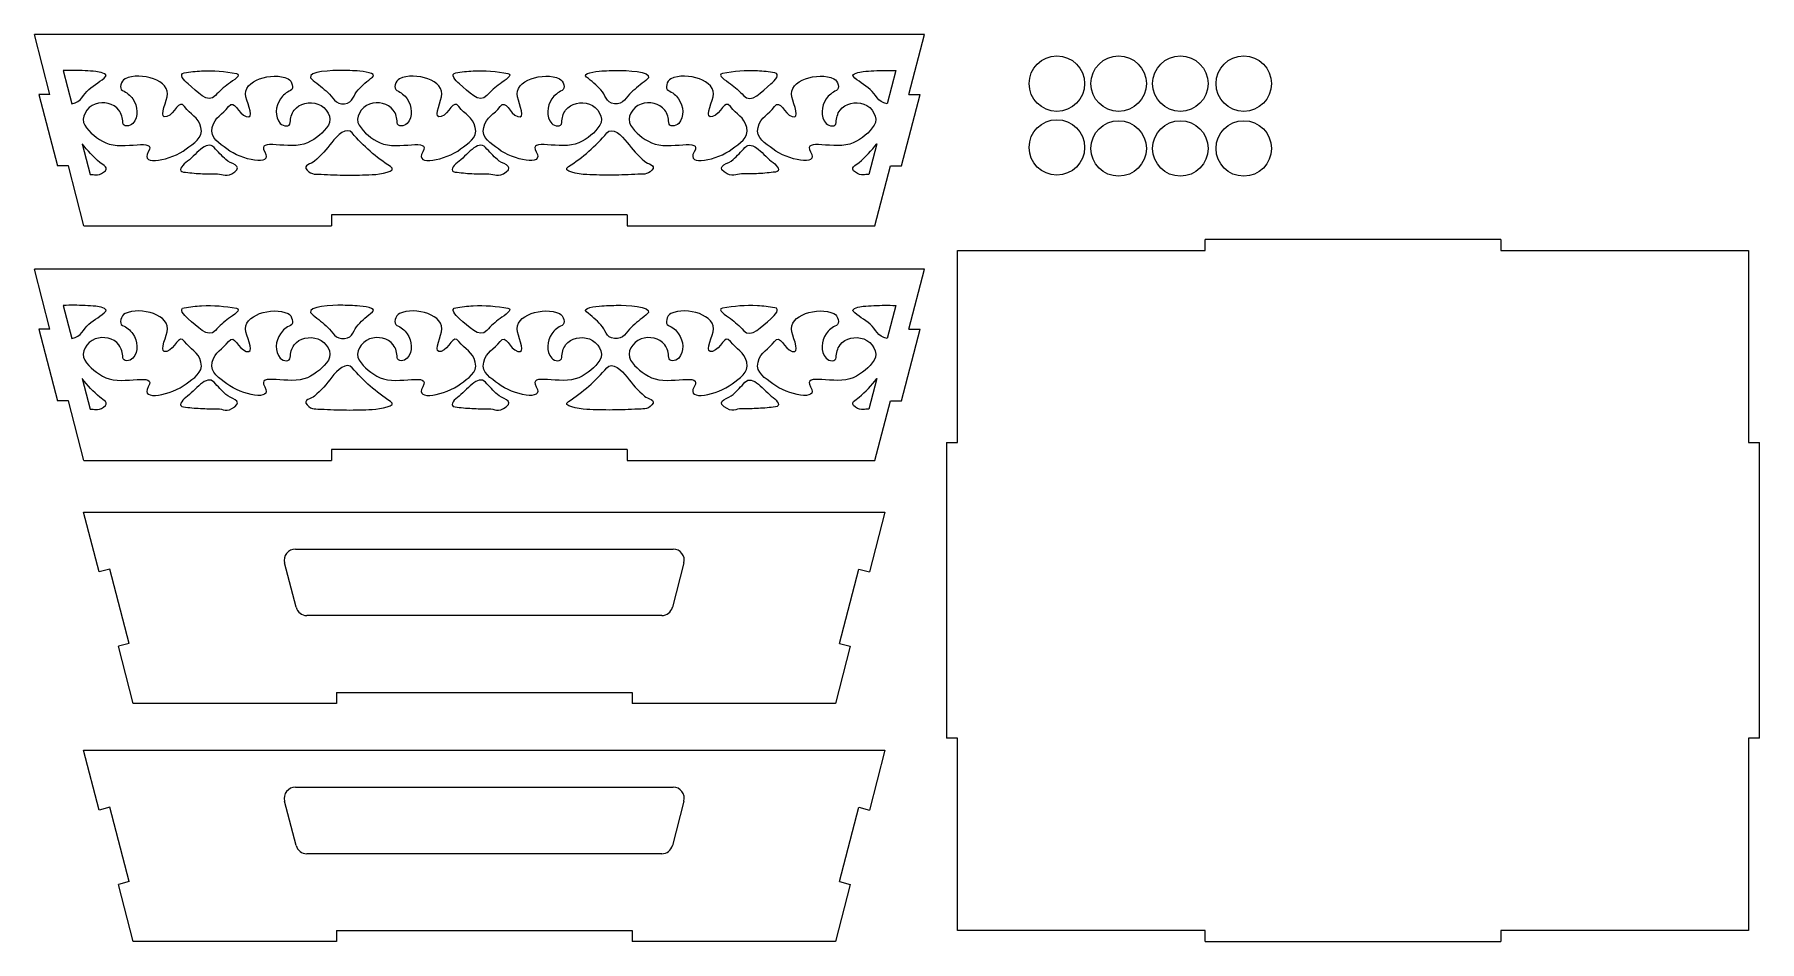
# Model space of a CAD drawing. Header units: millimetres. Extents: x 22 to 488, y 32 to 278.
import ezdxf

# ---------------------------------------------------------------- set-up
doc = ezdxf.new("R2010")
doc.units = ezdxf.units.MM

msp = doc.modelspace()

# ---------------------------------------------------------------- linework, layer by layer
at = {"color": 5, "linetype": 'Continuous', "lineweight": 15}
for p, q in [((262.35, 277.88), (21.56, 277.88)), ((25.75, 261.68), (21.56, 277.88)), ((258.16, 261.68), (262.35, 277.88)), ((29.35, 268.1), (31.67, 259.14)), ((254.56, 268.1), (252.24, 259.14)), ((25.75, 261.68), (22.75, 261.68)), ((22.75, 261.68), (27.76, 242.31)), ((256.15, 242.31), (261.16, 261.68)), ((258.16, 261.68), (261.16, 261.68)), ((34.47, 248.33), (36.62, 240.03)), ((249.44, 248.33), (247.29, 240.03)), ((30.76, 242.31), (27.76, 242.31)), ((34.95, 226.11), (30.76, 242.31)), ((248.95, 226.11), (253.15, 242.31)), ((253.15, 242.31), (256.15, 242.31)), ((101.95, 229.11), (101.95, 226.11)), ((181.95, 229.11), (101.95, 229.11)), ((181.95, 229.11), (181.95, 226.11)), ((34.95, 226.11), (101.95, 226.11)), ((181.95, 226.11), (248.95, 226.11)), ((271.27, 219.42), (338.27, 219.42)), ((271.27, 167.42), (271.27, 219.42)), ((418.27, 222.42), (338.27, 222.42)), ((338.27, 219.42), (338.27, 222.42)), ((418.27, 222.42), (418.27, 219.42)), ((418.27, 219.42), (485.27, 219.42)), ((485.27, 219.42), (485.27, 167.42)), ((262.35, 214.33), (21.56, 214.33)), ((25.75, 198.13), (21.56, 214.33)), ((258.16, 198.13), (262.35, 214.33)), ((29.35, 204.55), (31.67, 195.59)), ((254.56, 204.55), (252.24, 195.59)), ((25.75, 198.13), (22.75, 198.13)), ((22.75, 198.13), (27.76, 178.76)), ((256.15, 178.76), (261.16, 198.13)), ((258.16, 198.13), (261.16, 198.13)), ((34.47, 184.78), (36.62, 176.48)), ((249.44, 184.78), (247.29, 176.48)), ((30.76, 178.76), (27.76, 178.76)), ((34.95, 162.56), (30.76, 178.76)), ((248.95, 162.56), (253.15, 178.76)), ((253.15, 178.76), (256.15, 178.76)), ((101.95, 165.56), (101.95, 162.56)), ((181.95, 165.56), (101.95, 165.56)), ((181.95, 165.56), (181.95, 162.56)), ((268.27, 167.42), (271.27, 167.42)), ((268.27, 167.42), (268.27, 87.42)), ((485.27, 167.42), (488.27, 167.42)), ((488.27, 87.42), (488.27, 167.42)), ((34.95, 162.56), (101.95, 162.56)), ((181.95, 162.56), (248.95, 162.56)), ((34.85, 148.62), (251.65, 148.62)), ((39.05, 132.42), (34.85, 148.62)), ((251.65, 148.62), (247.45, 132.42)), ((92.13, 138.62), (194.37, 138.62)), ((41.95, 133.17), (39.05, 132.42)), ((47.15, 113.08), (41.95, 133.17)), ((92.33, 122.87), (89.22, 134.87)), ((197.28, 134.87), (194.17, 122.87)), ((239.35, 113.08), (244.55, 133.17)), ((244.55, 133.17), (247.45, 132.42)), ((191.27, 120.62), (95.23, 120.62)), ((47.15, 113.08), (44.25, 112.33)), ((48.25, 96.85), (44.25, 112.33)), ((242.25, 112.33), (238.25, 96.85)), ((239.35, 113.08), (242.25, 112.33)), ((103.25, 99.85), (103.25, 96.85)), ((103.25, 99.85), (183.25, 99.85)), ((183.25, 99.85), (183.25, 96.85)), ((103.25, 96.85), (48.25, 96.85)), ((238.25, 96.85), (183.25, 96.85)), ((34.85, 84.18), (251.65, 84.18)), ((39.05, 67.98), (34.85, 84.18)), ((251.65, 84.18), (247.45, 67.98)), ((271.27, 87.42), (268.27, 87.42)), ((271.27, 35.42), (271.27, 87.42)), ((485.27, 87.42), (485.27, 35.42)), ((488.27, 87.42), (485.27, 87.42)), ((92.33, 58.43), (89.22, 70.43)), ((92.13, 74.18), (194.37, 74.18)), ((197.28, 70.43), (194.17, 58.43)), ((41.95, 68.73), (39.05, 67.98)), ((47.15, 48.64), (41.95, 68.73)), ((239.35, 48.64), (244.55, 68.73)), ((244.55, 68.73), (247.45, 67.98)), ((191.27, 56.18), (95.23, 56.18)), ((47.15, 48.64), (44.25, 47.89)), ((48.25, 32.42), (44.25, 47.89)), ((242.25, 47.89), (238.25, 32.42)), ((239.35, 48.64), (242.25, 47.89)), ((103.25, 35.42), (103.25, 32.42)), ((103.25, 35.42), (183.25, 35.42)), ((183.25, 35.42), (183.25, 32.42)), ((338.27, 35.42), (271.27, 35.42)), ((338.27, 32.42), (338.27, 35.42)), ((418.27, 35.42), (418.27, 32.42)), ((485.27, 35.42), (418.27, 35.42)), ((103.25, 32.42), (48.25, 32.42)), ((238.25, 32.42), (183.25, 32.42)), ((338.27, 32.42), (418.27, 32.42))]:
    msp.add_line(p, q, dxfattribs=at)
for centre in [(298.17, 264.58), (314.88, 264.58), (331.58, 264.58), (348.74, 264.58), (298.17, 247.31), (314.88, 247.03), (331.58, 247.03), (348.74, 247.03)]:
    msp.add_circle(centre, 7.5, dxfattribs=at)
for centre, start, end in [((92.13, 135.62), 90, 194.5108), ((194.37, 135.62), 345.4892, 90), ((95.23, 123.62), 194.5108, 270), ((191.27, 123.62), 270, 345.4892), ((92.13, 71.18), 90, 194.5108), ((194.37, 71.18), 345.4892, 90), ((95.23, 59.18), 194.5108, 270), ((191.27, 59.18), 270, 345.4892)]:
    msp.add_arc(centre, 3, start, end, dxfattribs=at)
for points, knots in [([(31.67, 259.14), (34.37, 259.59), (34.74, 261.72), (37.69, 264.28), (39.7, 265.26), (41.42, 267.24), (39.13, 267.78), (37.18, 267.95), (36.2, 268.02), (33.27, 268.15), (31.31, 268.16), (29.35, 268.1)], [0, 0, 0, 0, 0.25, 0.25, 0.5, 0.5, 0.625, 0.625, 0.75, 0.75, 1, 1, 1, 1]), ([(46.05, 265.89), (50.3, 267.86), (58.55, 265.53), (56.91, 258.71), (55.08, 254.98), (59.62, 256.33), (60.53, 260.57), (63.76, 256.16), (65.87, 255.62), (67.3, 249.83), (64.54, 248.4), (58.7, 243.87), (49.95, 242.04), (54.76, 250.13), (45.65, 246.4), (38.43, 249.61), (36.44, 251.34), (33.87, 255.28), (35.68, 258.24), (40.26, 259.85), (42.95, 259.3), (45.13, 256.45), (45.42, 255.25), (45.5, 252.8), (47.37, 252.91), (49.78, 255.65), (49.5, 258.46), (47.46, 261.43), (46.46, 262.24), (44.29, 263.17), (44.99, 265.4), (46.05, 265.89)], [0, 0, 0, 0, 0.125, 0.125, 0.1875, 0.1875, 0.25, 0.25, 0.3125, 0.3125, 0.375, 0.375, 0.5, 0.5, 0.625, 0.625, 0.6875, 0.6875, 0.75, 0.75, 0.8125, 0.8125, 0.84375, 0.84375, 0.875, 0.875, 0.9375, 0.9375, 0.96875, 0.96875, 1, 1, 1, 1]), ([(76.21, 267.33), (73.13, 267.93), (69.94, 268.17), (65.19, 267.93), (63.62, 267.75), (60.52, 267.22), (61.88, 265.5), (65.55, 262.52), (68.46, 258.97), (71.57, 262.54), (72.76, 263.62), (75.36, 265.44), (77.75, 267.03), (76.21, 267.33)], [0, 0, 0, 0, 0.25, 0.25, 0.375, 0.375, 0.5, 0.5, 0.75, 0.75, 0.875, 0.875, 1, 1, 1, 1]), ([(90.17, 265.89), (85.93, 267.86), (77.67, 265.53), (79.31, 258.71), (81.14, 254.98), (76.6, 256.33), (75.69, 260.57), (72.46, 256.16), (70.35, 255.62), (68.92, 249.83), (71.68, 248.4), (77.52, 243.87), (86.27, 242.04), (81.46, 250.13), (90.57, 246.4), (97.79, 249.61), (99.78, 251.34), (102.35, 255.28), (100.54, 258.24), (95.96, 259.85), (93.28, 259.3), (91.09, 256.45), (90.8, 255.25), (90.73, 252.8), (88.85, 252.91), (86.45, 255.65), (86.72, 258.46), (88.76, 261.43), (89.76, 262.24), (91.93, 263.17), (91.23, 265.4), (90.17, 265.89)], [0, 0, 0, 0, 0.125, 0.125, 0.1875, 0.1875, 0.25, 0.25, 0.3125, 0.3125, 0.375, 0.375, 0.5, 0.5, 0.625, 0.625, 0.6875, 0.6875, 0.75, 0.75, 0.8125, 0.8125, 0.84375, 0.84375, 0.875, 0.875, 0.9375, 0.9375, 0.96875, 0.96875, 1, 1, 1, 1]), ([(113.01, 266.33), (111.61, 265.3), (110.29, 264.14), (107.9, 261.6), (107.83, 259.4), (102.99, 258.83), (102.23, 260.99), (99.66, 263.34), (98.31, 264.44), (94.11, 267.53), (100.17, 268.1), (105.39, 268.15), (107.13, 268.11), (110.6, 267.89), (114.4, 267.35), (113.01, 266.33)], [0, 0, 0, 0, 0.125, 0.125, 0.25, 0.25, 0.375, 0.375, 0.5, 0.5, 0.75, 0.75, 0.875, 0.875, 1, 1, 1, 1]), ([(120.29, 265.89), (124.54, 267.86), (132.79, 265.53), (131.15, 258.71), (129.32, 254.98), (133.86, 256.33), (134.77, 260.57), (138, 256.16), (140.11, 255.62), (141.54, 249.83), (138.78, 248.4), (132.94, 243.87), (124.19, 242.04), (129, 250.13), (119.89, 246.4), (112.67, 249.61), (110.68, 251.34), (108.11, 255.28), (109.92, 258.24), (114.5, 259.85), (117.19, 259.3), (119.37, 256.45), (119.66, 255.25), (119.74, 252.8), (121.61, 252.91), (124.02, 255.65), (123.74, 258.46), (121.7, 261.43), (120.7, 262.24), (118.53, 263.17), (119.23, 265.4), (120.29, 265.89)], [0, 0, 0, 0, 0.125, 0.125, 0.1875, 0.1875, 0.25, 0.25, 0.3125, 0.3125, 0.375, 0.375, 0.5, 0.5, 0.625, 0.625, 0.6875, 0.6875, 0.75, 0.75, 0.8125, 0.8125, 0.84375, 0.84375, 0.875, 0.875, 0.9375, 0.9375, 0.96875, 0.96875, 1, 1, 1, 1]), ([(149.66, 267.33), (146.58, 267.93), (143.38, 268.17), (138.64, 267.93), (137.06, 267.75), (133.96, 267.22), (135.32, 265.5), (139, 262.52), (141.91, 258.97), (145.01, 262.54), (146.21, 263.62), (148.81, 265.44), (151.2, 267.03), (149.66, 267.33)], [0, 0, 0, 0, 0.25, 0.25, 0.375, 0.375, 0.5, 0.5, 0.75, 0.75, 0.875, 0.875, 1, 1, 1, 1]), ([(163.62, 265.89), (159.37, 267.86), (151.12, 265.53), (152.76, 258.71), (154.59, 254.98), (150.05, 256.33), (149.14, 260.57), (145.91, 256.16), (143.8, 255.62), (142.37, 249.83), (145.13, 248.4), (150.97, 243.87), (159.72, 242.04), (154.91, 250.13), (164.02, 246.4), (171.24, 249.61), (173.23, 251.34), (175.8, 255.28), (173.99, 258.24), (169.41, 259.85), (166.72, 259.3), (164.54, 256.45), (164.25, 255.25), (164.17, 252.8), (162.3, 252.91), (159.89, 255.65), (160.17, 258.46), (162.21, 261.43), (163.21, 262.24), (165.38, 263.17), (164.68, 265.4), (163.62, 265.89)], [0, 0, 0, 0, 0.125, 0.125, 0.1875, 0.1875, 0.25, 0.25, 0.3125, 0.3125, 0.375, 0.375, 0.5, 0.5, 0.625, 0.625, 0.6875, 0.6875, 0.75, 0.75, 0.8125, 0.8125, 0.84375, 0.84375, 0.875, 0.875, 0.9375, 0.9375, 0.96875, 0.96875, 1, 1, 1, 1]), ([(170.9, 266.33), (172.3, 265.3), (173.62, 264.14), (176.01, 261.6), (176.08, 259.4), (180.92, 258.83), (181.68, 260.99), (184.25, 263.34), (185.6, 264.44), (189.8, 267.53), (183.74, 268.1), (178.52, 268.15), (176.78, 268.11), (173.31, 267.89), (169.51, 267.35), (170.9, 266.33)], [0, 0, 0, 0, 0.125, 0.125, 0.25, 0.25, 0.375, 0.375, 0.5, 0.5, 0.75, 0.75, 0.875, 0.875, 1, 1, 1, 1]), ([(193.74, 265.89), (197.98, 267.86), (206.24, 265.53), (204.6, 258.71), (202.77, 254.98), (207.31, 256.33), (208.22, 260.57), (211.45, 256.16), (213.56, 255.62), (214.99, 249.83), (212.23, 248.4), (206.39, 243.87), (197.64, 242.04), (202.45, 250.13), (193.34, 246.4), (186.12, 249.61), (184.13, 251.34), (181.56, 255.28), (183.37, 258.24), (187.95, 259.85), (190.63, 259.3), (192.82, 256.45), (193.11, 255.25), (193.18, 252.8), (195.06, 252.91), (197.46, 255.65), (197.19, 258.46), (195.15, 261.43), (194.15, 262.24), (191.98, 263.17), (192.68, 265.4), (193.74, 265.89)], [0, 0, 0, 0, 0.125, 0.125, 0.1875, 0.1875, 0.25, 0.25, 0.3125, 0.3125, 0.375, 0.375, 0.5, 0.5, 0.625, 0.625, 0.6875, 0.6875, 0.75, 0.75, 0.8125, 0.8125, 0.84375, 0.84375, 0.875, 0.875, 0.9375, 0.9375, 0.96875, 0.96875, 1, 1, 1, 1]), ([(207.7, 267.33), (210.78, 267.93), (213.97, 268.17), (218.72, 267.93), (220.29, 267.75), (223.39, 267.22), (222.03, 265.5), (218.36, 262.52), (215.45, 258.97), (212.34, 262.54), (211.15, 263.62), (208.55, 265.44), (206.16, 267.03), (207.7, 267.33)], [0, 0, 0, 0, 0.25, 0.25, 0.375, 0.375, 0.5, 0.5, 0.75, 0.75, 0.875, 0.875, 1, 1, 1, 1]), ([(237.86, 265.89), (233.61, 267.86), (225.36, 265.53), (227, 258.71), (228.83, 254.98), (224.29, 256.33), (223.38, 260.57), (220.15, 256.16), (218.04, 255.62), (216.61, 249.83), (219.37, 248.4), (225.21, 243.87), (233.96, 242.04), (229.15, 250.13), (238.26, 246.4), (245.48, 249.61), (247.47, 251.34), (250.04, 255.28), (248.23, 258.24), (243.65, 259.85), (240.96, 259.3), (238.78, 256.45), (238.49, 255.25), (238.41, 252.8), (236.54, 252.91), (234.13, 255.65), (234.41, 258.46), (236.45, 261.43), (237.45, 262.24), (239.62, 263.17), (238.92, 265.4), (237.86, 265.89)], [0, 0, 0, 0, 0.125, 0.125, 0.1875, 0.1875, 0.25, 0.25, 0.3125, 0.3125, 0.375, 0.375, 0.5, 0.5, 0.625, 0.625, 0.6875, 0.6875, 0.75, 0.75, 0.8125, 0.8125, 0.84375, 0.84375, 0.875, 0.875, 0.9375, 0.9375, 0.96875, 0.96875, 1, 1, 1, 1]), ([(252.24, 259.14), (249.54, 259.59), (249.17, 261.72), (246.22, 264.28), (244.21, 265.26), (242.49, 267.24), (244.78, 267.78), (246.73, 267.95), (247.71, 268.02), (250.64, 268.15), (252.6, 268.16), (254.56, 268.1)], [0, 0, 0, 0, 0.25, 0.25, 0.5, 0.5, 0.625, 0.625, 0.75, 0.75, 1, 1, 1, 1]), ([(107.53, 251.23), (110.46, 247.68), (114.01, 244.57), (119.87, 240.9), (115.22, 240.07), (110.62, 239.84), (108.31, 239.79), (103.7, 239.83), (101.4, 239.91), (97.95, 240.14), (96.53, 239.77), (94.06, 242.59), (96.45, 242.8), (99.07, 245.08), (100.66, 246.81), (103.38, 250.56), (106.07, 253.01), (107.53, 251.23)], [0, 0, 0, 0, 0.25, 0.25, 0.375, 0.375, 0.5, 0.5, 0.625, 0.625, 0.6875, 0.6875, 0.75, 0.75, 0.875, 0.875, 1, 1, 1, 1]), ([(176.38, 251.23), (173.45, 247.68), (169.9, 244.57), (164.04, 240.9), (168.69, 240.07), (173.29, 239.84), (175.6, 239.79), (180.21, 239.83), (182.51, 239.91), (185.96, 240.14), (187.38, 239.77), (189.85, 242.59), (187.46, 242.8), (184.84, 245.08), (183.25, 246.81), (180.53, 250.56), (177.84, 253.01), (176.38, 251.23)], [0, 0, 0, 0, 0.25, 0.25, 0.375, 0.375, 0.5, 0.5, 0.625, 0.625, 0.6875, 0.6875, 0.75, 0.75, 0.875, 0.875, 1, 1, 1, 1]), ([(36.62, 240.03), (37.77, 240.1), (38.51, 239.44), (41.99, 241.76), (40.15, 242.5), (37.48, 244.74), (35.86, 246.46), (34.47, 248.33)], [0, 0, 0, 0, 0.25, 0.25, 0.5, 0.5, 1, 1, 1, 1]), ([(70.15, 247.3), (71.17, 246.16), (72.23, 245.06), (74.45, 242.95), (78, 242.34), (73.52, 239), (72.58, 240.18), (69.52, 240.12), (67.98, 240.14), (64.93, 240.31), (63.4, 240.45), (60.37, 240.85), (61.28, 242.31), (65.01, 245.01), (68.12, 249.58), (70.15, 247.3)], [0, 0, 0, 0, 0.125, 0.125, 0.25, 0.25, 0.375, 0.375, 0.5, 0.5, 0.625, 0.625, 0.75, 0.75, 1, 1, 1, 1]), ([(143.6, 247.3), (144.62, 246.16), (145.68, 245.06), (147.89, 242.95), (151.45, 242.34), (146.97, 239), (146.03, 240.18), (142.97, 240.12), (141.43, 240.14), (138.37, 240.31), (136.85, 240.45), (133.82, 240.85), (134.73, 242.31), (138.46, 245.01), (141.56, 249.58), (143.6, 247.3)], [0, 0, 0, 0, 0.125, 0.125, 0.25, 0.25, 0.375, 0.375, 0.5, 0.5, 0.625, 0.625, 0.75, 0.75, 1, 1, 1, 1]), ([(213.76, 247.3), (212.74, 246.16), (211.68, 245.06), (209.46, 242.95), (205.91, 242.34), (210.39, 239), (211.33, 240.18), (214.39, 240.12), (215.93, 240.14), (218.98, 240.31), (220.51, 240.45), (223.54, 240.85), (222.63, 242.31), (218.9, 245.01), (215.79, 249.58), (213.76, 247.3)], [0, 0, 0, 0, 0.125, 0.125, 0.25, 0.25, 0.375, 0.375, 0.5, 0.5, 0.625, 0.625, 0.75, 0.75, 1, 1, 1, 1]), ([(247.29, 240.03), (246.14, 240.1), (245.4, 239.44), (241.92, 241.76), (243.76, 242.5), (246.43, 244.74), (248.05, 246.46), (249.44, 248.33)], [0, 0, 0, 0, 0.25, 0.25, 0.5, 0.5, 1, 1, 1, 1]), ([(31.67, 195.59), (34.37, 196.04), (34.74, 198.17), (37.69, 200.73), (39.7, 201.71), (41.42, 203.69), (39.13, 204.23), (37.18, 204.4), (36.2, 204.47), (33.27, 204.6), (31.31, 204.62), (29.35, 204.55)], [0, 0, 0, 0, 0.25, 0.25, 0.5, 0.5, 0.625, 0.625, 0.75, 0.75, 1, 1, 1, 1]), ([(46.05, 202.34), (50.3, 204.32), (58.55, 201.98), (56.91, 195.16), (55.08, 191.43), (59.62, 192.78), (60.53, 197.02), (63.76, 192.61), (65.87, 192.07), (67.3, 186.28), (64.54, 184.85), (58.7, 180.32), (49.95, 178.49), (54.76, 186.58), (45.65, 182.85), (38.43, 186.06), (36.44, 187.79), (33.87, 191.73), (35.68, 194.69), (40.26, 196.3), (42.95, 195.75), (45.13, 192.9), (45.42, 191.7), (45.5, 189.25), (47.37, 189.36), (49.78, 192.11), (49.5, 194.91), (47.46, 197.88), (46.46, 198.69), (44.29, 199.62), (44.99, 201.85), (46.05, 202.34)], [0, 0, 0, 0, 0.125, 0.125, 0.1875, 0.1875, 0.25, 0.25, 0.3125, 0.3125, 0.375, 0.375, 0.5, 0.5, 0.625, 0.625, 0.6875, 0.6875, 0.75, 0.75, 0.8125, 0.8125, 0.84375, 0.84375, 0.875, 0.875, 0.9375, 0.9375, 0.96875, 0.96875, 1, 1, 1, 1]), ([(76.21, 203.78), (73.13, 204.39), (69.94, 204.62), (65.19, 204.38), (63.62, 204.2), (60.52, 203.67), (61.88, 201.95), (65.55, 198.97), (68.46, 195.42), (71.57, 198.99), (72.76, 200.07), (75.36, 201.89), (77.75, 203.48), (76.21, 203.78)], [0, 0, 0, 0, 0.25, 0.25, 0.375, 0.375, 0.5, 0.5, 0.75, 0.75, 0.875, 0.875, 1, 1, 1, 1]), ([(90.17, 202.34), (85.93, 204.32), (77.67, 201.98), (79.31, 195.16), (81.14, 191.43), (76.6, 192.78), (75.69, 197.02), (72.46, 192.61), (70.35, 192.07), (68.92, 186.28), (71.68, 184.85), (77.52, 180.32), (86.27, 178.49), (81.46, 186.58), (90.57, 182.85), (97.79, 186.06), (99.78, 187.79), (102.35, 191.73), (100.54, 194.69), (95.96, 196.3), (93.28, 195.75), (91.09, 192.9), (90.8, 191.7), (90.73, 189.25), (88.85, 189.36), (86.45, 192.11), (86.72, 194.91), (88.76, 197.88), (89.76, 198.69), (91.93, 199.62), (91.23, 201.85), (90.17, 202.34)], [0, 0, 0, 0, 0.125, 0.125, 0.1875, 0.1875, 0.25, 0.25, 0.3125, 0.3125, 0.375, 0.375, 0.5, 0.5, 0.625, 0.625, 0.6875, 0.6875, 0.75, 0.75, 0.8125, 0.8125, 0.84375, 0.84375, 0.875, 0.875, 0.9375, 0.9375, 0.96875, 0.96875, 1, 1, 1, 1]), ([(113.01, 202.78), (111.61, 201.75), (110.29, 200.59), (107.9, 198.05), (107.83, 195.85), (102.99, 195.28), (102.23, 197.44), (99.66, 199.79), (98.31, 200.89), (94.11, 203.98), (100.17, 204.55), (105.39, 204.6), (107.13, 204.56), (110.6, 204.34), (114.4, 203.8), (113.01, 202.78)], [0, 0, 0, 0, 0.125, 0.125, 0.25, 0.25, 0.375, 0.375, 0.5, 0.5, 0.75, 0.75, 0.875, 0.875, 1, 1, 1, 1]), ([(120.29, 202.34), (124.54, 204.32), (132.79, 201.98), (131.15, 195.16), (129.32, 191.43), (133.86, 192.78), (134.77, 197.02), (138, 192.61), (140.11, 192.07), (141.54, 186.28), (138.78, 184.85), (132.94, 180.32), (124.19, 178.49), (129, 186.58), (119.89, 182.85), (112.67, 186.06), (110.68, 187.79), (108.11, 191.73), (109.92, 194.69), (114.5, 196.3), (117.19, 195.75), (119.37, 192.9), (119.66, 191.7), (119.74, 189.25), (121.61, 189.36), (124.02, 192.11), (123.74, 194.91), (121.7, 197.88), (120.7, 198.69), (118.53, 199.62), (119.23, 201.85), (120.29, 202.34)], [0, 0, 0, 0, 0.125, 0.125, 0.1875, 0.1875, 0.25, 0.25, 0.3125, 0.3125, 0.375, 0.375, 0.5, 0.5, 0.625, 0.625, 0.6875, 0.6875, 0.75, 0.75, 0.8125, 0.8125, 0.84375, 0.84375, 0.875, 0.875, 0.9375, 0.9375, 0.96875, 0.96875, 1, 1, 1, 1]), ([(149.66, 203.78), (146.58, 204.39), (143.38, 204.62), (138.64, 204.38), (137.06, 204.2), (133.96, 203.67), (135.32, 201.95), (139, 198.97), (141.91, 195.42), (145.01, 198.99), (146.21, 200.07), (148.81, 201.89), (151.2, 203.48), (149.66, 203.78)], [0, 0, 0, 0, 0.25, 0.25, 0.375, 0.375, 0.5, 0.5, 0.75, 0.75, 0.875, 0.875, 1, 1, 1, 1]), ([(163.62, 202.34), (159.37, 204.32), (151.12, 201.98), (152.76, 195.16), (154.59, 191.43), (150.05, 192.78), (149.14, 197.02), (145.91, 192.61), (143.8, 192.07), (142.37, 186.28), (145.13, 184.85), (150.97, 180.32), (159.72, 178.49), (154.91, 186.58), (164.02, 182.85), (171.24, 186.06), (173.23, 187.79), (175.8, 191.73), (173.99, 194.69), (169.41, 196.3), (166.72, 195.75), (164.54, 192.9), (164.25, 191.7), (164.17, 189.25), (162.3, 189.36), (159.89, 192.11), (160.17, 194.91), (162.21, 197.88), (163.21, 198.69), (165.38, 199.62), (164.68, 201.85), (163.62, 202.34)], [0, 0, 0, 0, 0.125, 0.125, 0.1875, 0.1875, 0.25, 0.25, 0.3125, 0.3125, 0.375, 0.375, 0.5, 0.5, 0.625, 0.625, 0.6875, 0.6875, 0.75, 0.75, 0.8125, 0.8125, 0.84375, 0.84375, 0.875, 0.875, 0.9375, 0.9375, 0.96875, 0.96875, 1, 1, 1, 1]), ([(170.9, 202.78), (172.3, 201.75), (173.62, 200.59), (176.01, 198.05), (176.08, 195.85), (180.92, 195.28), (181.68, 197.44), (184.25, 199.79), (185.6, 200.89), (189.8, 203.98), (183.74, 204.55), (178.52, 204.6), (176.78, 204.56), (173.31, 204.34), (169.51, 203.8), (170.9, 202.78)], [0, 0, 0, 0, 0.125, 0.125, 0.25, 0.25, 0.375, 0.375, 0.5, 0.5, 0.75, 0.75, 0.875, 0.875, 1, 1, 1, 1]), ([(193.74, 202.34), (197.98, 204.32), (206.24, 201.98), (204.6, 195.16), (202.77, 191.43), (207.31, 192.78), (208.22, 197.02), (211.45, 192.61), (213.56, 192.07), (214.99, 186.28), (212.23, 184.85), (206.39, 180.32), (197.64, 178.49), (202.45, 186.58), (193.34, 182.85), (186.12, 186.06), (184.13, 187.79), (181.56, 191.73), (183.37, 194.69), (187.95, 196.3), (190.63, 195.75), (192.82, 192.9), (193.11, 191.7), (193.18, 189.25), (195.06, 189.36), (197.46, 192.11), (197.19, 194.91), (195.15, 197.88), (194.15, 198.69), (191.98, 199.62), (192.68, 201.85), (193.74, 202.34)], [0, 0, 0, 0, 0.125, 0.125, 0.1875, 0.1875, 0.25, 0.25, 0.3125, 0.3125, 0.375, 0.375, 0.5, 0.5, 0.625, 0.625, 0.6875, 0.6875, 0.75, 0.75, 0.8125, 0.8125, 0.84375, 0.84375, 0.875, 0.875, 0.9375, 0.9375, 0.96875, 0.96875, 1, 1, 1, 1]), ([(207.7, 203.78), (210.78, 204.39), (213.97, 204.62), (218.72, 204.38), (220.29, 204.2), (223.39, 203.67), (222.03, 201.95), (218.36, 198.97), (215.45, 195.42), (212.34, 198.99), (211.15, 200.07), (208.55, 201.89), (206.16, 203.48), (207.7, 203.78)], [0, 0, 0, 0, 0.25, 0.25, 0.375, 0.375, 0.5, 0.5, 0.75, 0.75, 0.875, 0.875, 1, 1, 1, 1]), ([(237.86, 202.34), (233.61, 204.32), (225.36, 201.98), (227, 195.16), (228.83, 191.43), (224.29, 192.78), (223.38, 197.02), (220.15, 192.61), (218.04, 192.07), (216.61, 186.28), (219.37, 184.85), (225.21, 180.32), (233.96, 178.49), (229.15, 186.58), (238.26, 182.85), (245.48, 186.06), (247.47, 187.79), (250.04, 191.73), (248.23, 194.69), (243.65, 196.3), (240.96, 195.75), (238.78, 192.9), (238.49, 191.7), (238.41, 189.25), (236.54, 189.36), (234.13, 192.11), (234.41, 194.91), (236.45, 197.88), (237.45, 198.69), (239.62, 199.62), (238.92, 201.85), (237.86, 202.34)], [0, 0, 0, 0, 0.125, 0.125, 0.1875, 0.1875, 0.25, 0.25, 0.3125, 0.3125, 0.375, 0.375, 0.5, 0.5, 0.625, 0.625, 0.6875, 0.6875, 0.75, 0.75, 0.8125, 0.8125, 0.84375, 0.84375, 0.875, 0.875, 0.9375, 0.9375, 0.96875, 0.96875, 1, 1, 1, 1]), ([(252.24, 195.59), (249.54, 196.04), (249.17, 198.17), (246.22, 200.73), (244.21, 201.71), (242.49, 203.69), (244.78, 204.23), (246.73, 204.4), (247.71, 204.47), (250.64, 204.6), (252.6, 204.62), (254.56, 204.55)], [0, 0, 0, 0, 0.25, 0.25, 0.5, 0.5, 0.625, 0.625, 0.75, 0.75, 1, 1, 1, 1]), ([(107.53, 187.68), (110.46, 184.13), (114.01, 181.02), (119.87, 177.35), (115.22, 176.52), (110.62, 176.29), (108.31, 176.24), (103.7, 176.28), (101.4, 176.36), (97.95, 176.59), (96.53, 176.22), (94.06, 179.04), (96.45, 179.25), (99.07, 181.53), (100.66, 183.26), (103.38, 187.01), (106.07, 189.46), (107.53, 187.68)], [0, 0, 0, 0, 0.25, 0.25, 0.375, 0.375, 0.5, 0.5, 0.625, 0.625, 0.6875, 0.6875, 0.75, 0.75, 0.875, 0.875, 1, 1, 1, 1]), ([(176.38, 187.68), (173.45, 184.13), (169.9, 181.02), (164.04, 177.35), (168.69, 176.52), (173.29, 176.29), (175.6, 176.24), (180.21, 176.28), (182.51, 176.36), (185.96, 176.59), (187.38, 176.22), (189.85, 179.04), (187.46, 179.25), (184.84, 181.53), (183.25, 183.26), (180.53, 187.01), (177.84, 189.46), (176.38, 187.68)], [0, 0, 0, 0, 0.25, 0.25, 0.375, 0.375, 0.5, 0.5, 0.625, 0.625, 0.6875, 0.6875, 0.75, 0.75, 0.875, 0.875, 1, 1, 1, 1]), ([(36.62, 176.48), (37.77, 176.56), (38.51, 175.89), (41.99, 178.21), (40.15, 178.95), (37.48, 181.2), (35.86, 182.91), (34.47, 184.78)], [0, 0, 0, 0, 0.25, 0.25, 0.5, 0.5, 1, 1, 1, 1]), ([(70.15, 183.75), (71.17, 182.61), (72.23, 181.51), (74.45, 179.4), (78, 178.79), (73.52, 175.45), (72.58, 176.63), (69.52, 176.57), (67.98, 176.59), (64.93, 176.76), (63.4, 176.9), (60.37, 177.3), (61.28, 178.76), (65.01, 181.46), (68.12, 186.03), (70.15, 183.75)], [0, 0, 0, 0, 0.125, 0.125, 0.25, 0.25, 0.375, 0.375, 0.5, 0.5, 0.625, 0.625, 0.75, 0.75, 1, 1, 1, 1]), ([(143.6, 183.75), (144.62, 182.61), (145.68, 181.51), (147.89, 179.4), (151.45, 178.79), (146.97, 175.45), (146.03, 176.63), (142.97, 176.57), (141.43, 176.59), (138.37, 176.76), (136.85, 176.9), (133.82, 177.3), (134.73, 178.76), (138.46, 181.46), (141.56, 186.03), (143.6, 183.75)], [0, 0, 0, 0, 0.125, 0.125, 0.25, 0.25, 0.375, 0.375, 0.5, 0.5, 0.625, 0.625, 0.75, 0.75, 1, 1, 1, 1]), ([(213.76, 183.75), (212.74, 182.61), (211.68, 181.51), (209.46, 179.4), (205.91, 178.79), (210.39, 175.45), (211.33, 176.63), (214.39, 176.57), (215.93, 176.59), (218.98, 176.76), (220.51, 176.9), (223.54, 177.3), (222.63, 178.76), (218.9, 181.46), (215.79, 186.03), (213.76, 183.75)], [0, 0, 0, 0, 0.125, 0.125, 0.25, 0.25, 0.375, 0.375, 0.5, 0.5, 0.625, 0.625, 0.75, 0.75, 1, 1, 1, 1]), ([(247.29, 176.48), (246.14, 176.56), (245.4, 175.89), (241.92, 178.21), (243.76, 178.95), (246.43, 181.2), (248.05, 182.91), (249.44, 184.78)], [0, 0, 0, 0, 0.25, 0.25, 0.5, 0.5, 1, 1, 1, 1])]:
    msp.add_open_spline(points, degree=3, knots=knots, dxfattribs=at)

doc.saveas('drawing.dxf')
